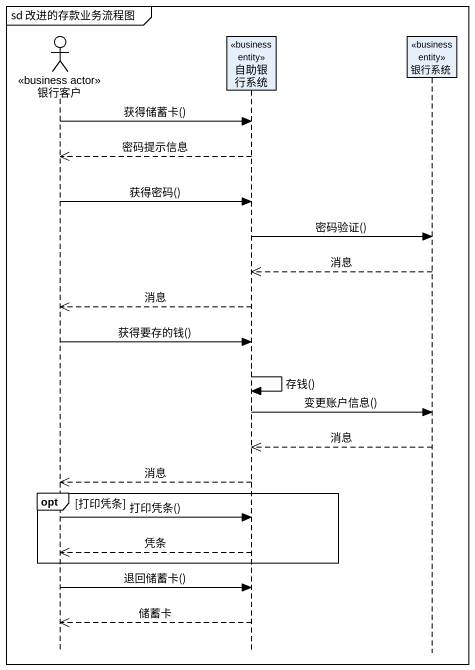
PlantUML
@startuml
mainframe sd 改进的存款业务流程图
hide footbox
actor 银行客户 <<business actor>>
participant 自助银行系统 <<business entity>>
participant 银行系统 <<business entity>>

银行客户 -> 自助银行系统 : 获得储蓄卡()
自助银行系统 -->> 银行客户 : 密码提示信息
银行客户 -> 自助银行系统 : 获得密码()
自助银行系统 -> 银行系统 : 密码验证()
银行系统 -->> 自助银行系统 : 消息
自助银行系统 -->> 银行客户 : 消息
银行客户 -> 自助银行系统 : 获得要存的钱()
自助银行系统 -> 自助银行系统 : 存钱()
自助银行系统 -> 银行系统 : 变更账户信息()
银行系统 -->> 自助银行系统 : 消息
自助银行系统 -->> 银行客户 : 消息
opt 打印凭条
  银行客户 -> 自助银行系统 : 打印凭条()
  自助银行系统 -->> 银行客户 : 凭条
end
银行客户 -> 自助银行系统 : 退回储蓄卡()
自助银行系统 -->> 银行客户 : 储蓄卡
@enduml
